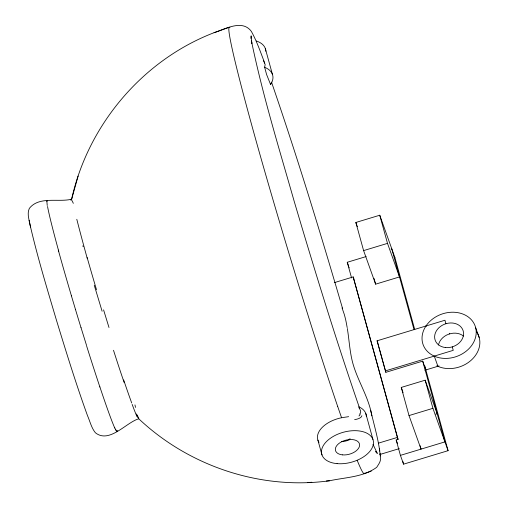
<?xml version="1.0" encoding="UTF-8"?>
<svg xmlns="http://www.w3.org/2000/svg" width="508" height="508" viewBox="0 0 508 508"><rect width="100%" height="100%" fill="white"/><g stroke="black" fill="none" stroke-linecap="round" stroke-linejoin="round"><path stroke-width="0.76" d="M117.17 430.917L117.189 430.428M46.85 201.263L47.238 205.48M270.694 83.725L270.599 84.538L266.548 74.39L264.573 66.98A11.551 5.836 40 0 0 264.77 66.637L265.163 64.548L263.969 61.684M250.825 38.424L251.136 35.846L251.866 43.447L251.447 40.989C262.63 95.136 279.013 148.057 294.151 201.187C314.642 270.326 335.82 339.287 359.34 407.467M78.111 176.066L71.558 199.517C87.916 124.974 142.64 60.115 214.039 32.703C225.088 29.197 242.195 18.986 251.346 31.382C256.908 41.427 260.617 52.362 264.706 63.062M359.556 414.166C361.601 412.788 360.477 409.981 359.359 408.369M138.481 418.522C188.843 466.255 260.712 490.277 329.641 480.752C345.389 477.336 363.303 477.177 376.714 467.309C378.282 464.642 380.581 462.102 380.505 458.838C379.406 442.322 374.332 426.345 370.662 410.28M138.862 418.751C126.27 422.3 109.423 443.954 95.396 432.765C91.364 427.812 89.999 421.322 87.471 415.569C76.067 384.086 66.192 352.069 56.407 320.053C47.034 288.468 37.433 256.896 30.035 224.777C29.089 219.443 26.886 213.633 29.337 208.388C39.141 195.878 58.452 202.584 71.717 199.187M214.039 32.703L228.867 27.394M364.522 473.507L371.259 471.119M379.755 215.227L387.502 243.37L399.517 276.93L375.615 284.169L363.601 250.609L355.854 222.472L379.755 215.227L394.919 257.588L414.769 329.673M363.601 250.609L387.502 243.37M351.58 277.971L347.256 262.28L366.16 256.553M391.084 248.996L391.77 248.793L413.95 329.343M394.233 257.797L394.919 257.588M334.283 282.645L353.2 276.917L398.088 439.388L396.176 439.966L400.418 455.371L403.568 464.166L448.081 450.679L425.037 366.979M353.289 279.076L353.905 278.892M425.85 369.932L422.7 361.137L385.845 372.307L377.063 340.811L444.945 320.243L445.903 323.723M377.063 340.811L377.8 342.125M385.35 370.916L453.238 350.349L452.279 346.869M424.879 370.23L439.071 365.925M420.084 445.681L421.03 449.129L409.016 415.569L401.269 387.426L425.171 380.187L437.185 413.747L435.813 414.166M409.016 415.569L432.918 408.324L448.081 450.679M378.473 443.141L397.383 437.413L398.088 439.388M379.755 454.533L399.275 448.621M400.418 455.371L444.932 441.884L422.7 361.137M319.011 442.379A26.645 15.462 -13.6 0 1 341.554 417.741L348.653 416.662M307.378 482.581L311.836 482.251M326.333 480.987L329.641 480.752M376.809 452.723L375.647 451.51L377.33 453.473L373.031 444.386M263.341 60.776L263.595 61.131M358.839 407.606L359.232 408.172M115.938 430.251L114.637 427.59M137.909 417.64L136.208 413.887M342.036 307.867L344.265 314.331A150.057 121.857 -19.7 0 1 346.158 322.066L347.18 327.59M349.155 439.147L349.377 439.75M475.501 327.298L479.146 337.477M434.276 356.152A27.648 22.454 -19.7 0 0 471.951 345.084A27.648 22.454 -19.7 0 0 463.474 314.281A27.648 22.454 -19.7 0 0 425.971 325.99L426.142 326.447M476.574 331.883A27.648 22.454 -19.7 0 1 471.132 360.267A27.648 22.454 -19.7 0 1 437.921 366.338L434.27 356.095A27.603 22.415 -19.7 0 1 425.977 325.99M355.854 222.472L356.387 223.971M356.495 224.269L356.819 225.171M357.035 225.768L357.353 226.67M401.269 387.426L402.552 391.027M402.876 391.922L403.092 392.525M347.256 262.28L347.739 263.614M347.847 263.925L348.24 265.024M348.38 265.417L348.748 266.44M349.117 267.462L349.256 267.856M396.176 439.966L397.472 443.573M271.494 82.086C297.263 156.896 320.358 232.594 342.582 308.521M86.589 345.567L81.039 327.692M102.102 311.226L94.278 285.337M75.457 309.372L71.393 295.783M82.887 245.834L83.122 246.697M449.37 333.254L449.555 333.908M424.669 365.633L424.961 366.706M425.171 380.187L432.918 408.324M374.04 278.447L375.615 284.169M377.558 342.202L378.65 346.164M378.809 346.735L382.759 361.105M382.918 361.677L385.331 370.421M385.362 370.548L385.845 372.307M353.2 276.917L397.383 437.413M402.78 461.296L403.568 464.166M265.303 48.482L272.434 74.378M365.83 413.595L372.955 439.496M317.894 440.112L321.989 454.939M29.108 220.415L30.531 227.051M371.85 415.823C368.7 396.811 357.359 380.613 352.527 362.14C349.695 351.123 349.161 339.7 347.332 328.505M379.393 448.558L379.762 451.053M380.073 453.409L380.448 455.962M87.306 258.616A113.817 2.934 73.8 0 1 76.803 219.291M96.514 289.77A116.237 3.766 73.1 0 1 87.147 257.55M108.998 327.514A114.687 1.841 73 0 1 103.581 309.867M124.174 382.575A116.821 5.563 73.4 0 1 113.5 350.279M131.731 403.015A114.033 3.759 72.9 0 1 123.654 379.927M137.052 416.674A113.119 3.385 72.7 0 1 132.169 404.4M138.64 417.982A118.713 3.956 73.9 0 1 137.154 414.922M134.963 404.908A116.3 3.95 74.4 0 1 135.496 407.429M70.777 200.139A116.465 3.848 72.1 0 1 73.323 203.346M71.438 295.859A122.288 4.629 73.1 0 1 58.299 250.088M58.763 251.365A119.291 4.318 73.2 0 1 47.542 206.464M81.032 327.743A117.088 4.102 73.1 0 1 75.432 309.34M99.886 387.007A122.98 4.508 73.1 0 1 86.684 346.164M114.764 428.022A118.847 4.083 73 0 1 99.835 386.791M117.227 431.114A125.419 4.324 73.2 0 1 115.799 429.774M46.927 201.517A125.419 4.61 73.1 0 1 47.447 200.844M256.305 40.983A26.645 15.519 -15.4 0 1 265.836 51.27M264.363 67.202A26.645 15.519 -15.4 0 1 270.599 84.538M270.834 83.49A11.284 6.712 -85.2 0 1 270.808 83.737M360.191 414.484A16.066 7.728 27.3 0 1 358.959 415.976M361.88 415.722A19.882 6.464 6.2 0 1 354.641 419.659M341.566 417.728A233.121 8.306 73.1 0 1 337.75 406.616M350.183 438.823A12.383 7.353 -13.1 0 1 349.04 439.382M349.364 439.744A12.44 7.201 -13.6 0 1 346.291 440.874A12.44 7.214 -13.6 0 1 341.528 441.642M364.617 473.113A233.248 8.268 73.2 0 1 357.168 460.286M337.699 406.514A233.248 8.268 73.2 0 1 260.845 157.69A233.248 8.268 73.2 0 1 229.908 27.565M358.75 406.819A26.645 15.519 -15.4 0 1 366.357 416.395M437.915 366.281A27.603 22.415 -19.7 0 1 436.829 365.773M438.468 345.002A14.77 11.995 -19.7 0 1 448.723 334.175A14.77 11.995 -19.7 0 1 463.499 336.086M337.083 463.633A26.645 15.519 -15.4 0 0 373.323 440.842A26.645 15.519 -15.4 0 0 332.01 437.178A26.645 15.519 -15.4 0 0 337.083 463.633M342.627 454.882A12.44 7.245 -15.4 0 0 359.543 444.24A12.44 7.245 -15.4 0 0 340.258 442.531A12.44 7.245 -15.4 0 0 342.627 454.882M445.338 347.529A14.764 11.989 -19.7 0 0 463.086 330.562A14.764 11.989 -19.7 0 0 438.868 327.793A14.764 11.989 -19.7 0 0 445.338 347.529"/></g></svg>
